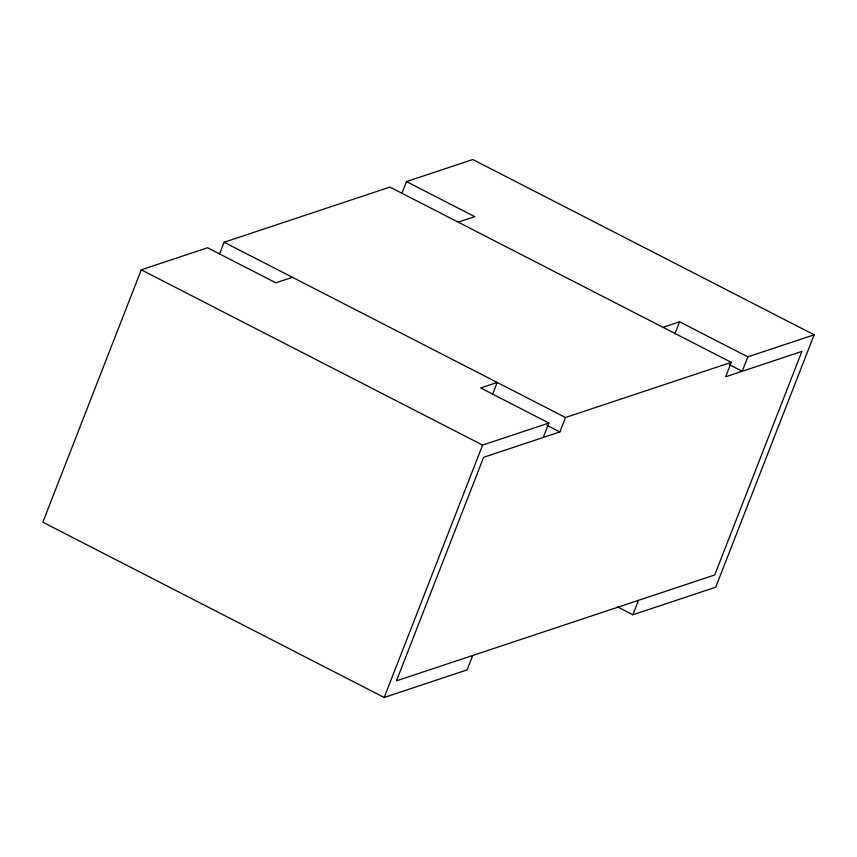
<?xml version="1.0" encoding="UTF-8"?>
<svg xmlns="http://www.w3.org/2000/svg" width="857" height="857" viewBox="0 0 857 857"><rect width="100%" height="100%" fill="white"/><g stroke="black" fill="none" stroke-linecap="round" stroke-linejoin="round"><path stroke-width="1.29" d="M292.408 277.293L275.836 282.81L207.565 247.759L141.255 269.816L42.85 522.213L384.204 697.48L467.086 669.906L472.71 655.476M219.456 254.261L224.138 242.242L389.914 187.094L731.267 362.361L725.643 376.791L801.895 351.424L714.738 574.961L396.459 680.844L483.616 457.306L559.867 431.939L565.491 417.509L731.267 362.361M401.804 193.596L406.486 181.588L472.796 159.52L814.15 334.787L715.745 587.184L632.862 614.758L617.394 606.82M492.529 394.477L497.221 382.458L480.638 387.975L548.909 423.026L543.284 437.445M384.204 697.48L482.598 445.083L548.909 423.026M674.888 333.812L679.569 321.793L747.84 356.855L814.15 334.787M632.862 614.758L638.486 600.328M747.84 356.855L742.216 371.274L729.275 364.621M458.184 222.156L474.757 216.639L406.486 181.588M662.997 327.31L679.569 321.793M224.138 242.242L565.491 417.509M546.916 425.286L559.867 431.939M141.255 269.816L482.598 445.083"/></g></svg>
